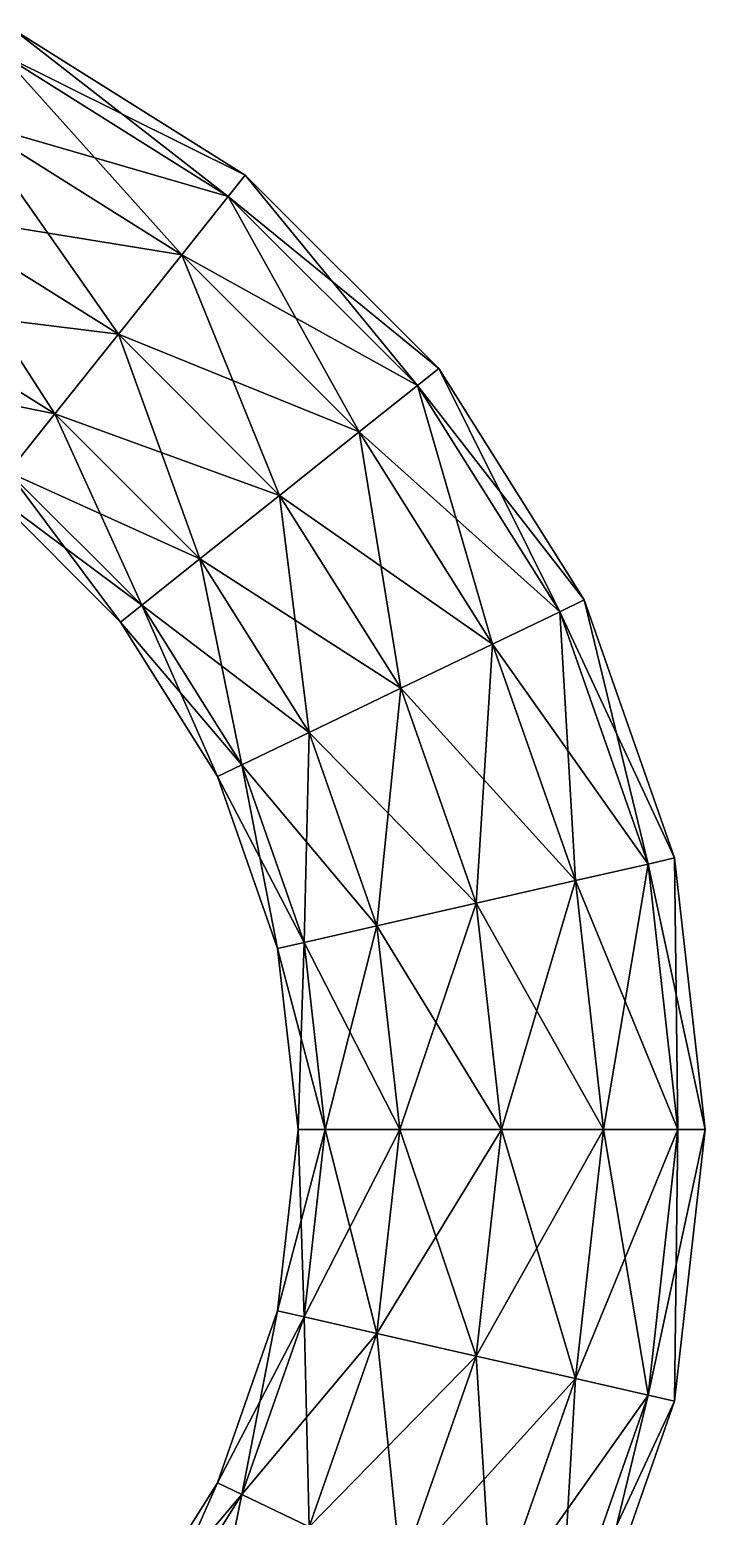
# Model space of a CAD drawing. Header units: inches. Extents: x -3 to 3, y -3 to 3.
# Drawn here: x 1.341 to 3, y -0.95 to 2.703 of the extents above; entities that cross this region are included whole.
import ezdxf

# ---------------------------------------------------------------- set-up
doc = ezdxf.new("R2010")
doc.units = ezdxf.units.IN
doc.header["$MEASUREMENT"] = 0
doc.layers.add('elrf', color=1, linetype='Continuous')

msp = doc.modelspace()

# ---------------------------------------------------------------- linework, layer by layer
at = {"layer": 'elrf'}
for points in [[(1.3017, 2.7029), (1.2726, 2.6426, 0.25), (1.8705, 2.3455)], [(1.2726, 2.6426, -0.25), (1.3017, 2.7029), (1.8287, 2.2931, -0.25)], [(1.3017, 2.7029), (1.8705, 2.3455), (1.8287, 2.2931, -0.25)], [(1.2726, 2.6426, 0.25), (1.1932, 2.4777, 0.433), (1.8287, 2.2931, 0.25)], [(1.1932, 2.4777, -0.433), (1.2726, 2.6426, -0.25), (1.7146, 2.15, -0.433)], [(1.2726, 2.6426, 0.25), (1.8287, 2.2931, 0.25), (1.8705, 2.3455)], [(1.2726, 2.6426, -0.25), (1.8287, 2.2931, -0.25), (1.7146, 2.15, -0.433)], [(1.1932, 2.4777, 0.433), (1.0847, 2.2524, 0.5), (1.7146, 2.15, 0.433)], [(1.0847, 2.2524, -0.5), (1.1932, 2.4777, -0.433), (1.5587, 1.9546, -0.5)], [(1.1932, 2.4777, 0.433), (1.7146, 2.15, 0.433), (1.8287, 2.2931, 0.25)], [(1.1932, 2.4777, -0.433), (1.7146, 2.15, -0.433), (1.5587, 1.9546, -0.5)], [(1.8287, 2.2931, -0.25), (1.8705, 2.3455), (2.2931, 1.8287, -0.25)], [(1.8287, 2.2931, 0.25), (2.3455, 1.8705), (1.8705, 2.3455)], [(1.8705, 2.3455), (2.3455, 1.8705), (2.2931, 1.8287, -0.25)], [(1.8287, 2.2931, -0.25), (2.15, 1.7146, -0.433), (1.7146, 2.15, -0.433)], [(1.8287, 2.2931, 0.25), (1.7146, 2.15, 0.433), (2.2931, 1.8287, 0.25)], [(1.8287, 2.2931, -0.25), (2.2931, 1.8287, -0.25), (2.15, 1.7146, -0.433)], [(1.8287, 2.2931, 0.25), (2.2931, 1.8287, 0.25), (2.3455, 1.8705)], [(1.0847, 2.2524, 0.5), (0.9762, 2.0272, 0.433), (1.5587, 1.9546, 0.5)], [(0.9762, 2.0272, -0.433), (1.0847, 2.2524, -0.5), (1.4029, 1.7591, -0.433)], [(1.0847, 2.2524, 0.5), (1.5587, 1.9546, 0.5), (1.7146, 2.15, 0.433)], [(1.0847, 2.2524, -0.5), (1.5587, 1.9546, -0.5), (1.4029, 1.7591, -0.433)], [(1.5587, 1.9546, -0.5), (1.7146, 2.15, -0.433), (1.9546, 1.5587, -0.5)], [(1.5587, 1.9546, 0.5), (2.15, 1.7146, 0.433), (1.7146, 2.15, 0.433)], [(1.7146, 2.15, -0.433), (2.15, 1.7146, -0.433), (1.9546, 1.5587, -0.5)], [(1.7146, 2.15, 0.433), (2.15, 1.7146, 0.433), (2.2931, 1.8287, 0.25)], [(0.8968, 1.8623, 0.25), (1.4029, 1.7591, 0.433), (0.9762, 2.0272, 0.433)], [(1.5587, 1.9546, 0.5), (0.9762, 2.0272, 0.433), (1.4029, 1.7591, 0.433)], [(0.9762, 2.0272, -0.433), (1.4029, 1.7591, -0.433), (1.2887, 1.616, -0.25)], [(1.5587, 1.9546, -0.5), (1.7591, 1.4029, -0.433), (1.4029, 1.7591, -0.433)], [(1.5587, 1.9546, 0.5), (1.4029, 1.7591, 0.433), (1.9546, 1.5587, 0.5)], [(1.5587, 1.9546, -0.5), (1.9546, 1.5587, -0.5), (1.7591, 1.4029, -0.433)], [(1.5587, 1.9546, 0.5), (1.9546, 1.5587, 0.5), (2.15, 1.7146, 0.433)], [(2.3455, 1.8705), (2.6426, 1.2726, -0.25), (2.2931, 1.8287, -0.25)], [(2.3455, 1.8705), (2.2931, 1.8287, 0.25), (2.7029, 1.3017)], [(2.3455, 1.8705), (2.7029, 1.3017), (2.6426, 1.2726, -0.25)], [(0.8968, 1.8623, 0.25), (1.2887, 1.616, 0.25), (1.4029, 1.7591, 0.433)], [(2.15, 1.7146, -0.433), (2.2931, 1.8287, -0.25), (2.4777, 1.1932, -0.433)], [(2.15, 1.7146, 0.433), (2.6426, 1.2726, 0.25), (2.2931, 1.8287, 0.25)], [(2.2931, 1.8287, -0.25), (2.6426, 1.2726, -0.25), (2.4777, 1.1932, -0.433)], [(2.2931, 1.8287, 0.25), (2.6426, 1.2726, 0.25), (2.7029, 1.3017)], [(1.616, 1.2887, -0.25), (1.2887, 1.616, -0.25), (1.4029, 1.7591, -0.433)], [(1.4029, 1.7591, 0.433), (1.2887, 1.616, 0.25), (1.7591, 1.4029, 0.433)], [(1.616, 1.2887, -0.25), (1.4029, 1.7591, -0.433), (1.7591, 1.4029, -0.433)], [(1.4029, 1.7591, 0.433), (1.7591, 1.4029, 0.433), (1.9546, 1.5587, 0.5)], [(2.15, 1.7146, -0.433), (2.2524, 1.0847, -0.5), (1.9546, 1.5587, -0.5)], [(2.15, 1.7146, 0.433), (1.9546, 1.5587, 0.5), (2.4777, 1.1932, 0.433)], [(2.15, 1.7146, -0.433), (2.4777, 1.1932, -0.433), (2.2524, 1.0847, -0.5)], [(2.15, 1.7146, 0.433), (2.4777, 1.1932, 0.433), (2.6426, 1.2726, 0.25)], [(1.5637, 1.247), (1.247, 1.5637), (1.2887, 1.616, -0.25)], [(1.247, 1.5637), (1.616, 1.2887, 0.25), (1.2887, 1.616, 0.25)], [(1.2887, 1.616, 0.25), (1.616, 1.2887, 0.25), (1.7591, 1.4029, 0.433)], [(1.5637, 1.247), (1.2887, 1.616, -0.25), (1.616, 1.2887, -0.25)], [(1.247, 1.5637), (1.5637, 1.247), (1.616, 1.2887, 0.25)], [(1.9546, 1.5587, 0.5), (1.7591, 1.4029, 0.433), (2.2524, 1.0847, 0.5)], [(2.0272, 0.9762, -0.433), (1.7591, 1.4029, -0.433), (1.9546, 1.5587, -0.5)], [(1.9546, 1.5587, 0.5), (2.2524, 1.0847, 0.5), (2.4777, 1.1932, 0.433)], [(2.0272, 0.9762, -0.433), (1.9546, 1.5587, -0.5), (2.2524, 1.0847, -0.5)], [(1.616, 1.2887, 0.25), (2.0272, 0.9762, 0.433), (1.7591, 1.4029, 0.433)], [(1.8623, 0.8968, -0.25), (1.616, 1.2887, -0.25), (1.7591, 1.4029, -0.433)], [(2.0272, 0.9762, 0.433), (2.2524, 1.0847, 0.5), (1.7591, 1.4029, 0.433)], [(1.8623, 0.8968, -0.25), (1.7591, 1.4029, -0.433), (2.0272, 0.9762, -0.433)], [(1.5637, 1.247), (1.8623, 0.8968, 0.25), (1.616, 1.2887, 0.25)], [(1.5637, 1.247), (1.616, 1.2887, -0.25), (1.8019, 0.8678)], [(1.8623, 0.8968, 0.25), (2.0272, 0.9762, 0.433), (1.616, 1.2887, 0.25)], [(1.8623, 0.8968, -0.25), (1.8019, 0.8678), (1.616, 1.2887, -0.25)], [(2.9248, 0.6676), (2.7029, 1.3017), (2.6426, 1.2726, 0.25)], [(2.8595, 0.6527, -0.25), (2.6426, 1.2726, -0.25), (2.7029, 1.3017)], [(2.8595, 0.6527, -0.25), (2.7029, 1.3017), (2.9248, 0.6676)], [(1.5637, 1.247), (1.8019, 0.8678), (1.8623, 0.8968, 0.25)], [(2.6811, 0.6119, -0.433), (2.4777, 1.1932, -0.433), (2.6426, 1.2726, -0.25)], [(2.8595, 0.6527, 0.25), (2.6426, 1.2726, 0.25), (2.4777, 1.1932, 0.433)], [(2.8595, 0.6527, 0.25), (2.9248, 0.6676), (2.6426, 1.2726, 0.25)], [(2.8595, 0.6527, -0.25), (2.6811, 0.6119, -0.433), (2.6426, 1.2726, -0.25)], [(2.6811, 0.6119, 0.433), (2.4777, 1.1932, 0.433), (2.2524, 1.0847, 0.5)], [(2.4373, 0.5563, -0.5), (2.2524, 1.0847, -0.5), (2.4777, 1.1932, -0.433)], [(2.4373, 0.5563, -0.5), (2.4777, 1.1932, -0.433), (2.6811, 0.6119, -0.433)], [(2.8595, 0.6527, 0.25), (2.4777, 1.1932, 0.433), (2.6811, 0.6119, 0.433)], [(2.0272, 0.9762, -0.433), (2.2524, 1.0847, -0.5), (2.1936, 0.5007, -0.433)], [(2.4373, 0.5563, 0.5), (2.2524, 1.0847, 0.5), (2.0272, 0.9762, 0.433)], [(2.4373, 0.5563, -0.5), (2.1936, 0.5007, -0.433), (2.2524, 1.0847, -0.5)], [(2.4373, 0.5563, 0.5), (2.6811, 0.6119, 0.433), (2.2524, 1.0847, 0.5)], [(1.8623, 0.8968, 0.25), (2.1936, 0.5007, 0.433), (2.0272, 0.9762, 0.433)], [(1.8623, 0.8968, -0.25), (2.0272, 0.9762, -0.433), (2.0152, 0.4599, -0.25)], [(2.0152, 0.4599, -0.25), (2.0272, 0.9762, -0.433), (2.1936, 0.5007, -0.433)], [(2.4373, 0.5563, 0.5), (2.0272, 0.9762, 0.433), (2.1936, 0.5007, 0.433)], [(1.9499, 0.445), (1.8019, 0.8678), (1.8623, 0.8968, -0.25)], [(1.8019, 0.8678), (2.0152, 0.4599, 0.25), (1.8623, 0.8968, 0.25)], [(1.9499, 0.445), (1.8623, 0.8968, -0.25), (2.0152, 0.4599, -0.25)], [(2.0152, 0.4599, 0.25), (2.1936, 0.5007, 0.433), (1.8623, 0.8968, 0.25)], [(1.8019, 0.8678), (1.9499, 0.445), (2.0152, 0.4599, 0.25)], [(2.9248, 0.6676), (2.8595, 0.6527, 0.25), (3, 0)], [(2.8595, 0.6527, -0.25), (2.9248, 0.6676), (2.933, 0, -0.25)], [(2.9248, 0.6676), (3, 0), (2.933, 0, -0.25)], [(2.8595, 0.6527, 0.25), (2.6811, 0.6119, 0.433), (2.933, 0, 0.25)], [(2.6811, 0.6119, -0.433), (2.8595, 0.6527, -0.25), (2.75, 0, -0.433)], [(2.8595, 0.6527, -0.25), (2.933, 0, -0.25), (2.75, 0, -0.433)], [(2.8595, 0.6527, 0.25), (2.933, 0, 0.25), (3, 0)], [(2.6811, 0.6119, 0.433), (2.4373, 0.5563, 0.5), (2.75, 0, 0.433)], [(2.4373, 0.5563, -0.5), (2.6811, 0.6119, -0.433), (2.5, 0, -0.5)], [(2.6811, 0.6119, -0.433), (2.75, 0, -0.433), (2.5, 0, -0.5)], [(2.6811, 0.6119, 0.433), (2.75, 0, 0.433), (2.933, 0, 0.25)], [(2.4373, 0.5563, 0.5), (2.1936, 0.5007, 0.433), (2.5, 0, 0.5)], [(2.25, 0, -0.433), (2.1936, 0.5007, -0.433), (2.4373, 0.5563, -0.5)], [(2.25, 0, -0.433), (2.4373, 0.5563, -0.5), (2.5, 0, -0.5)], [(2.4373, 0.5563, 0.5), (2.5, 0, 0.5), (2.75, 0, 0.433)], [(2.0152, 0.4599, -0.25), (2.1936, 0.5007, -0.433), (2.067, 0, -0.25)], [(2.0152, 0.4599, 0.25), (2.25, 0, 0.433), (2.1936, 0.5007, 0.433)], [(2.25, 0, -0.433), (2.067, 0, -0.25), (2.1936, 0.5007, -0.433)], [(2.5, 0, 0.5), (2.1936, 0.5007, 0.433), (2.25, 0, 0.433)], [(2.0152, 0.4599, 0.25), (1.9499, 0.445), (2.067, 0, 0.25)], [(2, 0), (1.9499, 0.445), (2.0152, 0.4599, -0.25)], [(2, 0), (2.067, 0, 0.25), (1.9499, 0.445)], [(2, 0), (2.0152, 0.4599, -0.25), (2.067, 0, -0.25)], [(2.0152, 0.4599, 0.25), (2.067, 0, 0.25), (2.25, 0, 0.433)], [(2.0152, -0.4599, -0.25), (1.9499, -0.445), (2.067, 0, -0.25)], [(2, 0), (1.9499, -0.445), (2.0152, -0.4599, 0.25)], [(2, 0), (2.067, 0, -0.25), (1.9499, -0.445)], [(2, 0), (2.0152, -0.4599, 0.25), (2.067, 0, 0.25)], [(2.067, 0, 0.25), (2.0152, -0.4599, 0.25), (2.1936, -0.5007, 0.433)], [(2.0152, -0.4599, -0.25), (2.25, 0, -0.433), (2.1936, -0.5007, -0.433)], [(2.0152, -0.4599, -0.25), (2.067, 0, -0.25), (2.25, 0, -0.433)], [(2.25, 0, 0.433), (2.067, 0, 0.25), (2.1936, -0.5007, 0.433)], [(2.5, 0, -0.5), (2.4373, -0.5563, -0.5), (2.1936, -0.5007, -0.433)], [(2.25, 0, 0.433), (2.1936, -0.5007, 0.433), (2.4373, -0.5563, 0.5)], [(2.25, 0, -0.433), (2.5, 0, -0.5), (2.1936, -0.5007, -0.433)], [(2.5, 0, 0.5), (2.25, 0, 0.433), (2.4373, -0.5563, 0.5)], [(2.75, 0, -0.433), (2.6811, -0.6119, -0.433), (2.4373, -0.5563, -0.5)], [(2.5, 0, -0.5), (2.75, 0, -0.433), (2.4373, -0.5563, -0.5)], [(2.5, 0, 0.5), (2.4373, -0.5563, 0.5), (2.6811, -0.6119, 0.433)], [(2.5, 0, 0.5), (2.6811, -0.6119, 0.433), (2.75, 0, 0.433)], [(2.75, 0, 0.433), (2.6811, -0.6119, 0.433), (2.8595, -0.6527, 0.25)], [(2.933, 0, -0.25), (2.6811, -0.6119, -0.433), (2.75, 0, -0.433)], [(2.933, 0, -0.25), (2.8595, -0.6527, -0.25), (2.6811, -0.6119, -0.433)], [(2.933, 0, 0.25), (2.75, 0, 0.433), (2.8595, -0.6527, 0.25)], [(3, 0), (2.9248, -0.6676), (2.8595, -0.6527, -0.25)], [(2.933, 0, -0.25), (3, 0), (2.8595, -0.6527, -0.25)], [(2.933, 0, 0.25), (2.8595, -0.6527, 0.25), (2.9248, -0.6676)], [(2.933, 0, 0.25), (2.9248, -0.6676), (3, 0)], [(1.8019, -0.8678), (1.9499, -0.445), (2.0152, -0.4599, -0.25)], [(1.9499, -0.445), (1.8019, -0.8678), (1.8623, -0.8968, 0.25)], [(1.8019, -0.8678), (2.0152, -0.4599, -0.25), (1.8623, -0.8968, -0.25)], [(1.9499, -0.445), (1.8623, -0.8968, 0.25), (2.0152, -0.4599, 0.25)], [(2.0152, -0.4599, 0.25), (1.8623, -0.8968, 0.25), (2.0272, -0.9762, 0.433)], [(2.0152, -0.4599, -0.25), (2.1936, -0.5007, -0.433), (1.8623, -0.8968, -0.25)], [(2.1936, -0.5007, 0.433), (2.0152, -0.4599, 0.25), (2.0272, -0.9762, 0.433)], [(2.1936, -0.5007, -0.433), (2.0272, -0.9762, -0.433), (1.8623, -0.8968, -0.25)], [(2.1936, -0.5007, -0.433), (2.4373, -0.5563, -0.5), (2.0272, -0.9762, -0.433)], [(2.1936, -0.5007, 0.433), (2.0272, -0.9762, 0.433), (2.2524, -1.0847, 0.5)], [(2.1936, -0.5007, 0.433), (2.2524, -1.0847, 0.5), (2.4373, -0.5563, 0.5)], [(2.4373, -0.5563, -0.5), (2.2524, -1.0847, -0.5), (2.0272, -0.9762, -0.433)], [(2.4373, -0.5563, 0.5), (2.2524, -1.0847, 0.5), (2.4777, -1.1932, 0.433)], [(2.6811, -0.6119, -0.433), (2.2524, -1.0847, -0.5), (2.4373, -0.5563, -0.5)], [(2.6811, -0.6119, 0.433), (2.4373, -0.5563, 0.5), (2.4777, -1.1932, 0.433)], [(2.6811, -0.6119, -0.433), (2.4777, -1.1932, -0.433), (2.2524, -1.0847, -0.5)], [(2.6811, -0.6119, -0.433), (2.8595, -0.6527, -0.25), (2.4777, -1.1932, -0.433)], [(2.6811, -0.6119, 0.433), (2.4777, -1.1932, 0.433), (2.6426, -1.2726, 0.25)], [(2.6811, -0.6119, 0.433), (2.6426, -1.2726, 0.25), (2.8595, -0.6527, 0.25)], [(2.8595, -0.6527, -0.25), (2.6426, -1.2726, -0.25), (2.4777, -1.1932, -0.433)], [(2.8595, -0.6527, 0.25), (2.6426, -1.2726, 0.25), (2.7029, -1.3017)], [(2.9248, -0.6676), (2.6426, -1.2726, -0.25), (2.8595, -0.6527, -0.25)], [(2.9248, -0.6676), (2.8595, -0.6527, 0.25), (2.7029, -1.3017)], [(2.9248, -0.6676), (2.7029, -1.3017), (2.6426, -1.2726, -0.25)], [(1.8019, -0.8678), (1.8623, -0.8968, -0.25), (1.5637, -1.247)], [(1.8019, -0.8678), (1.5637, -1.247), (1.616, -1.2887, 0.25)], [(1.8019, -0.8678), (1.616, -1.2887, 0.25), (1.8623, -0.8968, 0.25)], [(1.616, -1.2887, -0.25), (1.5637, -1.247), (1.8623, -0.8968, -0.25)], [(1.616, -1.2887, 0.25), (1.7591, -1.4029, 0.433), (1.8623, -0.8968, 0.25)], [(1.616, -1.2887, -0.25), (1.8623, -0.8968, -0.25), (2.0272, -0.9762, -0.433)], [(1.8623, -0.8968, 0.25), (1.7591, -1.4029, 0.433), (2.0272, -0.9762, 0.433)]]:
    msp.add_3dface(points, dxfattribs=at)

doc.saveas('drawing.dxf')
